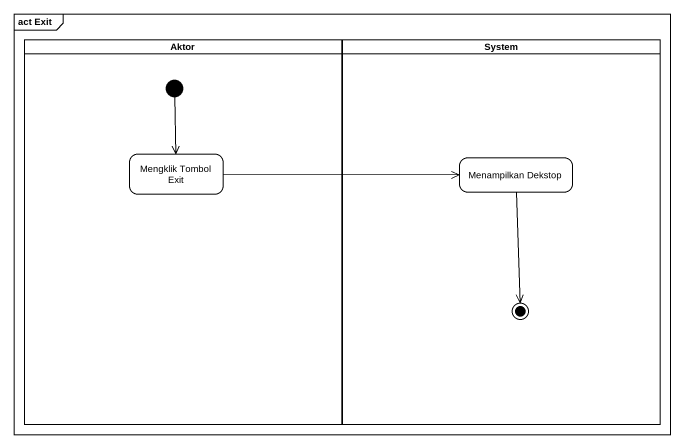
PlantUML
@startuml
mainframe act Exit
hide empty description
state Aktor <<partition>> {
  state "Mengklik Tombol Exit" as Mengklik_Tombol_Exit
  [*] --> Mengklik_Tombol_Exit
}
state System <<partition>> {
  state "Menampilkan Dekstop" as Menampilkan_Dekstop
  Menampilkan_Dekstop --> [*]
}
Mengklik_Tombol_Exit -right-> Menampilkan_Dekstop
@enduml
